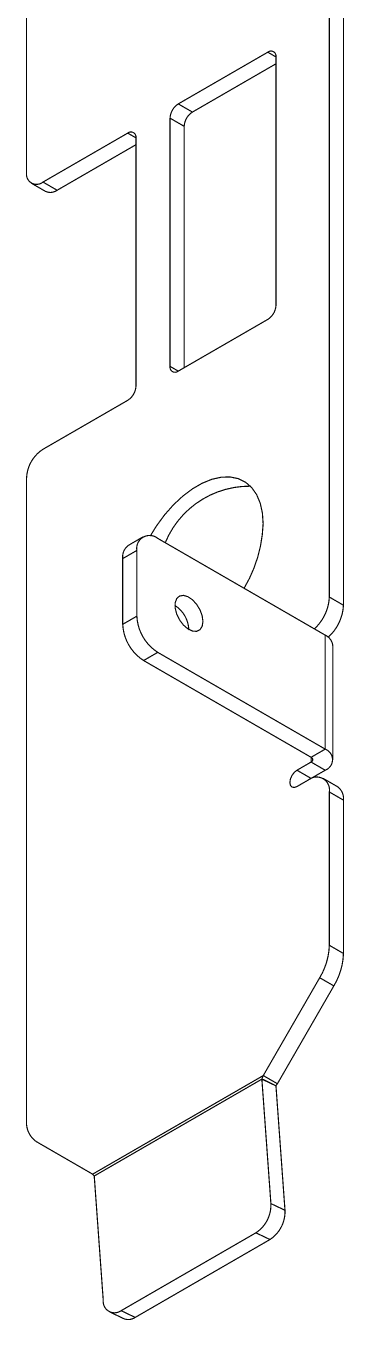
# Model space of a CAD drawing. Header units: millimetres. Extents: x 178 to 562, y 241 to 450.
# Drawn here: x 538.8 to 552.5, y 263.9 to 319.5 of the extents above; entities that cross this region are included whole.
import ezdxf

# ---------------------------------------------------------------- set-up
doc = ezdxf.new("R2010")
doc.units = ezdxf.units.MM
doc.layers.add('Mechanical1', color=6, linetype='Continuous')

msp = doc.modelspace()

# ---------------------------------------------------------------- linework, layer by layer
at = {"layer": 'Mechanical1', "const_width": 0.05}
for points in [[(551.905, 294.949), (551.905, 356.304)], [(552.513, 294.598), (552.513, 355.953)], [(538.88, 313.194), (538.88, 354.763)], [(545.406, 316.145), (549.257, 318.368)], [(549.257, 318.368), (549.61, 318.163)], [(546.015, 315.794), (549.61, 317.87)], [(549.61, 307.495), (549.61, 318.163)], [(545.406, 316.145), (546.015, 315.794)], [(545.053, 315.532), (545.661, 315.181)], [(545.053, 304.864), (545.053, 315.532)], [(539.587, 312.786), (543.232, 314.89)], [(543.232, 314.89), (543.586, 314.686)], [(545.661, 304.807), (545.661, 315.181)], [(540.195, 312.434), (543.586, 314.392)], [(543.586, 304.017), (543.586, 314.685)], [(539.087, 312.736), (539.695, 312.385)], [(539.587, 312.786), (540.195, 312.434)], [(545.406, 304.66), (549.257, 306.883)], [(545.053, 304.864), (545.406, 304.66)], [(539.587, 301.301), (543.232, 303.405)], [(538.88, 272.461), (538.88, 300.076)], [(546.017, 299.6), (546.44, 299.844)], [(546.44, 299.844), (546.858, 300.013)], [(546.858, 300.013), (547.262, 300.102)], [(547.262, 300.102), (547.643, 300.11)], [(547.643, 300.11), (547.992, 300.037)], [(547.992, 300.037), (548.302, 299.884)], [(548.302, 299.884), (548.565, 299.654)], [(545.195, 298.909), (545.599, 299.286)], [(545.599, 299.286), (546.017, 299.6)], [(548.565, 299.654), (548.777, 299.353)], [(548.777, 299.353), (548.931, 298.988)], [(544.814, 298.477), (545.195, 298.909)], [(548.931, 298.988), (549.025, 298.567)], [(544.465, 298.001), (544.814, 298.477)], [(549.025, 298.567), (549.057, 298.098)], [(544.21, 297.587), (544.465, 298.001)], [(543.28, 297.183), (543.888, 297.534)], [(544.523, 297.471), (551.728, 293.312)], [(543.017, 296.602), (543.625, 296.953)], [(543.017, 293.777), (543.017, 296.602)], [(543.625, 294.128), (543.625, 296.953)], [(545.274, 294.703), (545.338, 294.882)], [(545.338, 294.882), (545.459, 294.992)], [(545.459, 294.992), (545.625, 295.021)], [(545.625, 295.021), (545.817, 294.967)], [(545.817, 294.967), (546.014, 294.834)], [(546.014, 294.834), (546.195, 294.637)], [(551.905, 294.949), (552.513, 294.598)], [(545.274, 294.474), (545.274, 294.703)], [(545.274, 294.474), (545.338, 294.221)], [(546.195, 294.637), (546.341, 294.399)], [(546.341, 294.399), (546.435, 294.143)], [(543.017, 293.777), (543.625, 294.128)], [(545.338, 294.221), (545.459, 293.971)], [(545.459, 293.971), (545.625, 293.75)], [(545.625, 293.75), (545.817, 293.583)], [(546.341, 293.546), (546.435, 293.693)], [(546.435, 294.143), (546.467, 293.899)], [(546.435, 293.693), (546.467, 293.899)], [(545.817, 293.583), (546.014, 293.488)], [(546.014, 293.488), (546.195, 293.475)], [(546.195, 293.475), (546.341, 293.546)], [(551.728, 288.413), (551.728, 293.312)], [(552.053, 287.959), (552.053, 292.859)], [(543.915, 292.221), (544.523, 292.572)], [(543.915, 292.221), (551.12, 288.062)], [(544.523, 292.572), (551.728, 288.413)], [(551.12, 288.062), (551.728, 288.413)], [(550.512, 287.506), (551.12, 287.857)], [(551.12, 287.857), (551.12, 288.062)], [(551.12, 287.857), (551.728, 287.506)], [(550.208, 286.98), (550.231, 287.127)], [(550.231, 287.127), (550.297, 287.279)], [(550.297, 287.279), (550.396, 287.412)], [(550.396, 287.412), (550.512, 287.506)], [(550.512, 287.506), (551.12, 287.155)], [(550.512, 286.804), (551.007, 287.09)], [(551.078, 287.128), (551.12, 287.155)], [(551.12, 287.155), (551.728, 287.506)], [(551.642, 287.153), (552.25, 286.802)], [(550.208, 286.98), (550.231, 286.859)], [(550.231, 286.859), (550.297, 286.783)], [(550.297, 286.783), (550.396, 286.764)], [(550.396, 286.764), (550.512, 286.804)], [(551.905, 286.571), (552.513, 286.22)], [(551.905, 279.981), (551.905, 286.571)], [(552.513, 279.629), (552.513, 286.22)], [(551.905, 279.981), (552.513, 279.629)], [(549.063, 274.382), (551.491, 278.587)], [(549.671, 274.031), (552.099, 278.236)], [(551.491, 278.587), (552.099, 278.236)], [(541.722, 270.144), (549.063, 274.382)], [(541.791, 270.065), (549.003, 274.228)], [(549.002, 274.241), (549.015, 274.273)], [(549.002, 274.241), (549.609, 273.946)], [(549.003, 274.228), (549.609, 273.94)], [(549.003, 274.228), (549.391, 268.88)], [(549.015, 274.273), (549.028, 274.304)], [(549.028, 274.304), (549.041, 274.333)], [(549.041, 274.333), (549.054, 274.362)], [(549.054, 274.362), (549.063, 274.382)], [(549.063, 274.382), (549.671, 274.031)], [(549.609, 273.946), (549.626, 273.97)], [(549.609, 273.94), (549.997, 268.592)], [(549.626, 273.97), (549.644, 273.994)], [(549.644, 273.994), (549.661, 274.017)], [(549.661, 274.017), (549.671, 274.031)], [(539.294, 271.546), (541.722, 270.144)], [(541.722, 270.144), (541.738, 270.128)], [(541.738, 270.128), (541.755, 270.111)], [(541.755, 270.111), (541.774, 270.092)], [(541.774, 270.092), (541.79, 270.077)], [(541.791, 270.065), (542.179, 264.717)], [(549.391, 268.88), (549.997, 268.592)], [(542.948, 264.276), (548.746, 267.623)], [(548.746, 267.623), (549.352, 267.335)], [(543.553, 263.987), (549.352, 267.335)], [(542.456, 264.222), (543.062, 263.934)], [(542.948, 264.276), (543.553, 263.987)]]:
    msp.add_lwpolyline(points, dxfattribs=at)
for points in [[(549.257, 318.368, -0.689965), (549.61, 318.163)], [(545.053, 315.532, -0.243723), (545.406, 316.145)], [(545.661, 315.181, -0.243723), (546.015, 315.794)], [(543.232, 314.89, -0.689965), (543.586, 314.685)], [(539.587, 312.786, -0.689965), (538.88, 313.194)], [(540.195, 312.434, -0.267597), (539.695, 312.385)], [(549.61, 307.495, -0.243723), (549.257, 306.883)], [(545.406, 304.66, -0.689965), (545.053, 304.864)], [(543.586, 304.017, -0.243723), (543.232, 303.405)], [(538.88, 300.076, -0.243723), (539.587, 301.301)], [(544.846, 297.285, -0.306986), (548.509, 299.714)], [(543.625, 296.953, -0.689965), (544.523, 297.471)], [(549.057, 298.098, -0.126095), (548.238, 295.327)], [(543.017, 296.602, -0.282969), (543.28, 297.183)], [(551.905, 294.949, -0.199568), (551.26, 293.582)], [(545.265, 294.585, -0.245048), (545.859, 293.548)], [(552.513, 294.598, -0.198232), (551.858, 293.222)], [(543.915, 292.221, -0.243723), (543.017, 293.777)], [(544.523, 292.572, -0.243723), (543.625, 294.128)], [(551.728, 293.312, -0.267624), (552.053, 292.859)], [(551.728, 288.413, -0.690067), (551.728, 287.506)], [(551.12, 288.062, -0.690067), (551.12, 287.857)], [(551.007, 287.09, -0.689965), (551.905, 286.571)], [(552.25, 286.802, -0.27397), (552.513, 286.22)], [(551.905, 279.981, -0.128046), (551.491, 278.587)], [(552.513, 279.629, -0.128046), (552.099, 278.236)], [(549.003, 274.228, -0.00187), (549.002, 274.241)], [(549.609, 273.94, -0.00187), (549.609, 273.946)], [(539.294, 271.546, -0.267586), (538.88, 272.461)], [(541.791, 270.065, -0.00187), (541.79, 270.077)], [(549.391, 268.88, -0.263941), (548.746, 267.623)], [(549.997, 268.592, -0.263941), (549.352, 267.335)], [(542.948, 264.276, -0.639663), (542.179, 264.717)], [(543.553, 263.987, -0.250587), (543.062, 263.934)]]:
    msp.add_lwpolyline(points, format="xyb", dxfattribs=at)
at = {"layer": 'Mechanical1', "const_width": 0.025}
for points in [[(549.244, 318.368, 1), (549.269, 318.368, 1)], [(549.244, 318.368, 1), (549.269, 318.368, 1)], [(549.244, 318.368, 1), (549.269, 318.368, 1)], [(549.598, 318.163, 1), (549.623, 318.163, 1)], [(549.598, 318.163, 1), (549.623, 318.163, 1)], [(549.598, 318.163, 1), (549.623, 318.163, 1)], [(549.598, 317.87, 1), (549.623, 317.87, 1)], [(545.394, 316.145, 1), (545.419, 316.145, 1)], [(545.394, 316.145, 1), (545.419, 316.145, 1)], [(545.394, 316.145, 1), (545.419, 316.145, 1)], [(545.04, 315.532, 1), (545.065, 315.532, 1)], [(545.04, 315.532, 1), (545.065, 315.532, 1)], [(545.04, 315.532, 1), (545.065, 315.532, 1)], [(546.002, 315.794, 1), (546.027, 315.794, 1)], [(546.002, 315.794, 1), (546.027, 315.794, 1)], [(546.002, 315.794, 1), (546.027, 315.794, 1)], [(543.22, 314.89, 1), (543.245, 314.89, 1)], [(543.22, 314.89, 1), (543.245, 314.89, 1)], [(543.22, 314.89, 1), (543.245, 314.89, 1)], [(545.648, 315.181, 1), (545.673, 315.181, 1)], [(545.648, 315.181, 1), (545.673, 315.181, 1)], [(545.648, 315.181, 1), (545.673, 315.181, 1)], [(543.573, 314.686, 1), (543.598, 314.686, 1)], [(543.573, 314.685, 1), (543.598, 314.685, 1)], [(543.573, 314.685, 1), (543.598, 314.685, 1)], [(543.573, 314.392, 1), (543.598, 314.392, 1)], [(538.868, 313.194, 1), (538.893, 313.194, 1)], [(538.868, 313.194, 1), (538.893, 313.194, 1)], [(539.075, 312.736, 1), (539.1, 312.736, 1)], [(539.575, 312.786, 1), (539.6, 312.786, 1)], [(539.575, 312.786, 1), (539.6, 312.786, 1)], [(539.575, 312.786, 1), (539.6, 312.786, 1)], [(539.683, 312.385, 1), (539.708, 312.385, 1)], [(539.683, 312.385, 1), (539.708, 312.385, 1)], [(540.183, 312.434, 1), (540.208, 312.434, 1)], [(540.183, 312.434, 1), (540.208, 312.434, 1)], [(540.183, 312.434, 1), (540.208, 312.434, 1)], [(549.598, 307.495, 1), (549.623, 307.495, 1)], [(549.598, 307.495, 1), (549.623, 307.495, 1)], [(549.244, 306.883, 1), (549.269, 306.883, 1)], [(549.244, 306.883, 1), (549.269, 306.883, 1)], [(545.04, 304.864, 1), (545.065, 304.864, 1)], [(545.04, 304.864, 1), (545.065, 304.864, 1)], [(545.04, 304.864, 1), (545.065, 304.864, 1)], [(545.394, 304.66, 1), (545.419, 304.66, 1)], [(545.394, 304.66, 1), (545.419, 304.66, 1)], [(545.394, 304.66, 1), (545.419, 304.66, 1)], [(545.648, 304.807, 1), (545.673, 304.807, 1)], [(543.573, 304.017, 1), (543.598, 304.017, 1)], [(543.573, 304.017, 1), (543.598, 304.017, 1)], [(543.22, 303.405, 1), (543.245, 303.405, 1)], [(543.22, 303.405, 1), (543.245, 303.405, 1)], [(539.575, 301.301, 1), (539.6, 301.301, 1)], [(539.575, 301.301, 1), (539.6, 301.301, 1)], [(538.868, 300.076, 1), (538.893, 300.076, 1)], [(538.868, 300.076, 1), (538.893, 300.076, 1)], [(546.427, 299.844, 1), (546.452, 299.844, 1)], [(546.427, 299.844, 1), (546.452, 299.844, 1)], [(546.845, 300.013, 1), (546.87, 300.013, 1)], [(546.845, 300.013, 1), (546.87, 300.013, 1)], [(547.249, 300.102, 1), (547.274, 300.102, 1)], [(547.249, 300.102, 1), (547.274, 300.102, 1)], [(547.63, 300.11, 1), (547.655, 300.11, 1)], [(547.63, 300.11, 1), (547.655, 300.11, 1)], [(547.979, 300.037, 1), (548.004, 300.037, 1)], [(547.979, 300.037, 1), (548.004, 300.037, 1)], [(548.289, 299.884, 1), (548.314, 299.884, 1)], [(548.289, 299.884, 1), (548.314, 299.884, 1)], [(545.587, 299.286, 1), (545.612, 299.286, 1)], [(545.587, 299.286, 1), (545.612, 299.286, 1)], [(546.005, 299.6, 1), (546.03, 299.6, 1)], [(546.005, 299.6, 1), (546.03, 299.6, 1)], [(548.497, 299.714, 1), (548.522, 299.714, 1)], [(548.553, 299.654, 1), (548.578, 299.654, 1)], [(548.553, 299.654, 1), (548.578, 299.654, 1)], [(548.764, 299.353, 1), (548.789, 299.353, 1)], [(548.764, 299.353, 1), (548.789, 299.353, 1)], [(545.183, 298.909, 1), (545.208, 298.909, 1)], [(545.183, 298.909, 1), (545.208, 298.909, 1)], [(548.919, 298.988, 1), (548.944, 298.988, 1)], [(548.919, 298.988, 1), (548.944, 298.988, 1)], [(544.802, 298.477, 1), (544.827, 298.477, 1)], [(544.802, 298.477, 1), (544.827, 298.477, 1)], [(549.013, 298.567, 1), (549.038, 298.567, 1)], [(549.013, 298.567, 1), (549.038, 298.567, 1)], [(544.197, 297.587, 1), (544.222, 297.587, 1)], [(544.452, 298.001, 1), (544.477, 298.001, 1)], [(544.452, 298.001, 1), (544.477, 298.001, 1)], [(549.044, 298.098, 1), (549.069, 298.098, 1)], [(549.044, 298.098, 1), (549.069, 298.098, 1)], [(543.267, 297.183, 1), (543.292, 297.183, 1)], [(543.267, 297.183, 1), (543.292, 297.183, 1)], [(543.875, 297.534, 1), (543.9, 297.534, 1)], [(544.51, 297.471, 1), (544.535, 297.471, 1)], [(544.51, 297.471, 1), (544.535, 297.471, 1)], [(544.833, 297.285, 1), (544.858, 297.285, 1)], [(543.004, 296.602, 1), (543.029, 296.602, 1)], [(543.004, 296.602, 1), (543.029, 296.602, 1)], [(543.004, 296.602, 1), (543.029, 296.602, 1)], [(543.612, 296.953, 1), (543.637, 296.953, 1)], [(543.612, 296.953, 1), (543.637, 296.953, 1)], [(543.612, 296.953, 1), (543.637, 296.953, 1)], [(545.325, 294.882, 1), (545.35, 294.882, 1)], [(545.325, 294.882, 1), (545.35, 294.882, 1)], [(545.447, 294.992, 1), (545.472, 294.992, 1)], [(545.447, 294.992, 1), (545.472, 294.992, 1)], [(545.612, 295.021, 1), (545.637, 295.021, 1)], [(545.612, 295.021, 1), (545.637, 295.021, 1)], [(545.804, 294.967, 1), (545.829, 294.967, 1)], [(545.804, 294.967, 1), (545.829, 294.967, 1)], [(546.001, 294.834, 1), (546.026, 294.834, 1)], [(546.001, 294.834, 1), (546.026, 294.834, 1)], [(548.225, 295.327, 1), (548.25, 295.327, 1)], [(551.893, 294.949, 1), (551.918, 294.949, 1)], [(551.893, 294.949, 1), (551.918, 294.949, 1)], [(551.893, 294.949, 1), (551.918, 294.949, 1)], [(545.253, 294.585, 1), (545.278, 294.585, 1)], [(545.261, 294.703, 1), (545.286, 294.703, 1)], [(545.261, 294.703, 1), (545.286, 294.703, 1)], [(545.261, 294.474, 1), (545.286, 294.474, 1)], [(545.261, 294.474, 1), (545.286, 294.474, 1)], [(546.183, 294.637, 1), (546.208, 294.637, 1)], [(546.183, 294.637, 1), (546.208, 294.637, 1)], [(546.328, 294.399, 1), (546.353, 294.399, 1)], [(546.328, 294.399, 1), (546.353, 294.399, 1)], [(552.501, 294.598, 1), (552.526, 294.598, 1)], [(552.501, 294.598, 1), (552.526, 294.598, 1)], [(552.501, 294.598, 1), (552.526, 294.598, 1)], [(543.004, 293.777, 1), (543.029, 293.777, 1)], [(543.004, 293.777, 1), (543.029, 293.777, 1)], [(543.004, 293.777, 1), (543.029, 293.777, 1)], [(543.612, 294.128, 1), (543.637, 294.128, 1)], [(543.612, 294.128, 1), (543.637, 294.128, 1)], [(543.612, 294.128, 1), (543.637, 294.128, 1)], [(545.325, 294.221, 1), (545.35, 294.221, 1)], [(545.325, 294.221, 1), (545.35, 294.221, 1)], [(545.447, 293.971, 1), (545.472, 293.971, 1)], [(545.447, 293.971, 1), (545.472, 293.971, 1)], [(545.612, 293.75, 1), (545.637, 293.75, 1)], [(545.612, 293.75, 1), (545.637, 293.75, 1)], [(546.422, 294.143, 1), (546.447, 294.143, 1)], [(546.422, 294.143, 1), (546.447, 294.143, 1)], [(546.422, 293.693, 1), (546.447, 293.693, 1)], [(546.422, 293.693, 1), (546.447, 293.693, 1)], [(546.455, 293.899, 1), (546.48, 293.899, 1)], [(546.455, 293.899, 1), (546.48, 293.899, 1)], [(545.804, 293.583, 1), (545.829, 293.583, 1)], [(545.804, 293.583, 1), (545.829, 293.583, 1)], [(545.847, 293.548, 1), (545.872, 293.548, 1)], [(546.001, 293.488, 1), (546.026, 293.488, 1)], [(546.001, 293.488, 1), (546.026, 293.488, 1)], [(546.183, 293.475, 1), (546.208, 293.475, 1)], [(546.183, 293.475, 1), (546.208, 293.475, 1)], [(546.328, 293.546, 1), (546.353, 293.546, 1)], [(546.328, 293.546, 1), (546.353, 293.546, 1)], [(551.248, 293.582, 1), (551.273, 293.582, 1)], [(551.716, 293.312, 1), (551.741, 293.312, 1)], [(551.716, 293.312, 1), (551.741, 293.312, 1)], [(551.716, 293.312, 1), (551.741, 293.312, 1)], [(551.846, 293.222, 1), (551.871, 293.222, 1)], [(552.041, 292.859, 1), (552.066, 292.859, 1)], [(552.041, 292.859, 1), (552.066, 292.859, 1)], [(543.902, 292.221, 1), (543.927, 292.221, 1)], [(543.902, 292.221, 1), (543.927, 292.221, 1)], [(543.902, 292.221, 1), (543.927, 292.221, 1)], [(544.51, 292.572, 1), (544.535, 292.572, 1)], [(544.51, 292.572, 1), (544.535, 292.572, 1)], [(544.51, 292.572, 1), (544.535, 292.572, 1)], [(551.716, 288.413, 1), (551.741, 288.413, 1)], [(551.716, 288.413, 1), (551.741, 288.413, 1)], [(551.716, 288.413, 1), (551.741, 288.413, 1)], [(551.716, 288.413, 1), (551.741, 288.413, 1)], [(551.108, 288.062, 1), (551.133, 288.062, 1)], [(551.108, 288.062, 1), (551.133, 288.062, 1)], [(551.108, 288.062, 1), (551.133, 288.062, 1)], [(551.108, 288.062, 1), (551.133, 288.062, 1)], [(551.108, 287.857, 1), (551.133, 287.857, 1)], [(551.108, 287.857, 1), (551.133, 287.857, 1)], [(551.108, 287.857, 1), (551.133, 287.857, 1)], [(551.108, 287.857, 1), (551.133, 287.857, 1)], [(552.041, 287.959, 1), (552.066, 287.959, 1)], [(550.219, 287.127, 1), (550.244, 287.127, 1)], [(550.219, 287.127, 1), (550.244, 287.127, 1)], [(550.285, 287.279, 1), (550.31, 287.279, 1)], [(550.285, 287.279, 1), (550.31, 287.279, 1)], [(550.383, 287.412, 1), (550.408, 287.412, 1)], [(550.383, 287.412, 1), (550.408, 287.412, 1)], [(550.5, 287.506, 1), (550.525, 287.506, 1)], [(550.5, 287.506, 1), (550.525, 287.506, 1)], [(550.5, 287.506, 1), (550.525, 287.506, 1)], [(550.995, 287.09, 1), (551.02, 287.09, 1)], [(550.995, 287.09, 1), (551.02, 287.09, 1)], [(551.066, 287.128, 1), (551.091, 287.128, 1)], [(551.108, 287.155, 1), (551.133, 287.155, 1)], [(551.108, 287.155, 1), (551.133, 287.155, 1)], [(551.108, 287.155, 1), (551.133, 287.155, 1)], [(551.63, 287.153, 1), (551.654, 287.153, 1)], [(551.716, 287.506, 1), (551.741, 287.506, 1)], [(551.716, 287.506, 1), (551.741, 287.506, 1)], [(551.716, 287.506, 1), (551.741, 287.506, 1)], [(550.196, 286.98, 1), (550.221, 286.98, 1)], [(550.196, 286.98, 1), (550.221, 286.98, 1)], [(550.219, 286.859, 1), (550.244, 286.859, 1)], [(550.219, 286.859, 1), (550.244, 286.859, 1)], [(550.285, 286.783, 1), (550.31, 286.783, 1)], [(550.285, 286.783, 1), (550.31, 286.783, 1)], [(550.383, 286.764, 1), (550.408, 286.764, 1)], [(550.383, 286.764, 1), (550.408, 286.764, 1)], [(550.5, 286.804, 1), (550.525, 286.804, 1)], [(550.5, 286.804, 1), (550.525, 286.804, 1)], [(551.893, 286.571, 1), (551.918, 286.571, 1)], [(551.893, 286.571, 1), (551.918, 286.571, 1)], [(551.893, 286.571, 1), (551.918, 286.571, 1)], [(552.238, 286.802, 1), (552.263, 286.802, 1)], [(552.238, 286.802, 1), (552.263, 286.802, 1)], [(552.501, 286.22, 1), (552.526, 286.22, 1)], [(552.501, 286.22, 1), (552.526, 286.22, 1)], [(552.501, 286.22, 1), (552.526, 286.22, 1)], [(551.893, 279.981, 1), (551.918, 279.981, 1)], [(551.893, 279.981, 1), (551.918, 279.981, 1)], [(551.893, 279.981, 1), (551.918, 279.981, 1)], [(552.501, 279.629, 1), (552.526, 279.629, 1)], [(552.501, 279.629, 1), (552.526, 279.629, 1)], [(552.501, 279.629, 1), (552.526, 279.629, 1)], [(551.478, 278.587, 1), (551.503, 278.587, 1)], [(551.478, 278.587, 1), (551.503, 278.587, 1)], [(551.478, 278.587, 1), (551.503, 278.587, 1)], [(552.086, 278.236, 1), (552.111, 278.236, 1)], [(552.086, 278.236, 1), (552.111, 278.236, 1)], [(552.086, 278.236, 1), (552.111, 278.236, 1)], [(548.99, 274.241, 1), (549.015, 274.241, 1)], [(548.99, 274.241, 1), (549.015, 274.241, 1)], [(548.99, 274.241, 1), (549.015, 274.241, 1)], [(548.991, 274.228, 1), (549.016, 274.228, 1)], [(548.991, 274.228, 1), (549.016, 274.228, 1)], [(548.991, 274.228, 1), (549.016, 274.228, 1)], [(548.991, 274.228, 1), (549.016, 274.228, 1)], [(549.003, 274.273, 1), (549.028, 274.273, 1)], [(549.003, 274.273, 1), (549.028, 274.273, 1)], [(549.016, 274.304, 1), (549.041, 274.304, 1)], [(549.016, 274.304, 1), (549.041, 274.304, 1)], [(549.029, 274.333, 1), (549.054, 274.333, 1)], [(549.029, 274.333, 1), (549.054, 274.333, 1)], [(549.042, 274.362, 1), (549.067, 274.362, 1)], [(549.042, 274.362, 1), (549.067, 274.362, 1)], [(549.051, 274.382, 1), (549.076, 274.382, 1)], [(549.051, 274.382, 1), (549.076, 274.382, 1)], [(549.051, 274.382, 1), (549.076, 274.382, 1)], [(549.051, 274.382, 1), (549.076, 274.382, 1)], [(549.596, 273.946, 1), (549.621, 273.946, 1)], [(549.596, 273.946, 1), (549.621, 273.946, 1)], [(549.596, 273.946, 1), (549.621, 273.946, 1)], [(549.596, 273.94, 1), (549.621, 273.94, 1)], [(549.596, 273.94, 1), (549.621, 273.94, 1)], [(549.596, 273.94, 1), (549.621, 273.94, 1)], [(549.614, 273.97, 1), (549.639, 273.97, 1)], [(549.614, 273.97, 1), (549.639, 273.97, 1)], [(549.631, 273.994, 1), (549.656, 273.994, 1)], [(549.631, 273.994, 1), (549.656, 273.994, 1)], [(549.648, 274.017, 1), (549.673, 274.017, 1)], [(549.648, 274.017, 1), (549.673, 274.017, 1)], [(549.659, 274.031, 1), (549.684, 274.031, 1)], [(549.659, 274.031, 1), (549.684, 274.031, 1)], [(549.659, 274.031, 1), (549.684, 274.031, 1)], [(538.868, 272.461, 1), (538.893, 272.461, 1)], [(538.868, 272.461, 1), (538.893, 272.461, 1)], [(539.282, 271.546, 1), (539.307, 271.546, 1)], [(539.282, 271.546, 1), (539.307, 271.546, 1)], [(541.71, 270.144, 1), (541.735, 270.144, 1)], [(541.71, 270.144, 1), (541.735, 270.144, 1)], [(541.71, 270.144, 1), (541.735, 270.144, 1)], [(541.725, 270.128, 1), (541.75, 270.128, 1)], [(541.725, 270.128, 1), (541.75, 270.128, 1)], [(541.742, 270.111, 1), (541.767, 270.111, 1)], [(541.742, 270.111, 1), (541.767, 270.111, 1)], [(541.762, 270.092, 1), (541.787, 270.092, 1)], [(541.762, 270.092, 1), (541.787, 270.092, 1)], [(541.777, 270.077, 1), (541.802, 270.077, 1)], [(541.777, 270.077, 1), (541.802, 270.077, 1)], [(541.778, 270.065, 1), (541.803, 270.065, 1)], [(541.778, 270.065, 1), (541.803, 270.065, 1)], [(541.778, 270.065, 1), (541.803, 270.065, 1)], [(549.379, 268.88, 1), (549.404, 268.88, 1)], [(549.379, 268.88, 1), (549.404, 268.88, 1)], [(549.379, 268.88, 1), (549.404, 268.88, 1)], [(549.985, 268.592, 1), (550.01, 268.592, 1)], [(549.985, 268.592, 1), (550.01, 268.592, 1)], [(549.985, 268.592, 1), (550.01, 268.592, 1)], [(548.733, 267.623, 1), (548.758, 267.623, 1)], [(548.733, 267.623, 1), (548.758, 267.623, 1)], [(548.733, 267.623, 1), (548.758, 267.623, 1)], [(549.339, 267.335, 1), (549.364, 267.335, 1)], [(549.339, 267.335, 1), (549.364, 267.335, 1)], [(549.339, 267.335, 1), (549.364, 267.335, 1)], [(542.166, 264.717, 1), (542.191, 264.717, 1)], [(542.166, 264.717, 1), (542.191, 264.717, 1)], [(542.444, 264.222, 1), (542.469, 264.222, 1)], [(542.935, 264.276, 1), (542.96, 264.276, 1)], [(542.935, 264.276, 1), (542.96, 264.276, 1)], [(542.935, 264.276, 1), (542.96, 264.276, 1)], [(543.049, 263.934, 1), (543.074, 263.934, 1)], [(543.049, 263.934, 1), (543.074, 263.934, 1)], [(543.541, 263.987, 1), (543.566, 263.987, 1)], [(543.541, 263.987, 1), (543.566, 263.987, 1)], [(543.541, 263.987, 1), (543.566, 263.987, 1)]]:
    msp.add_lwpolyline(points, format="xyb", close=True, dxfattribs=at)

doc.saveas('drawing.dxf')
